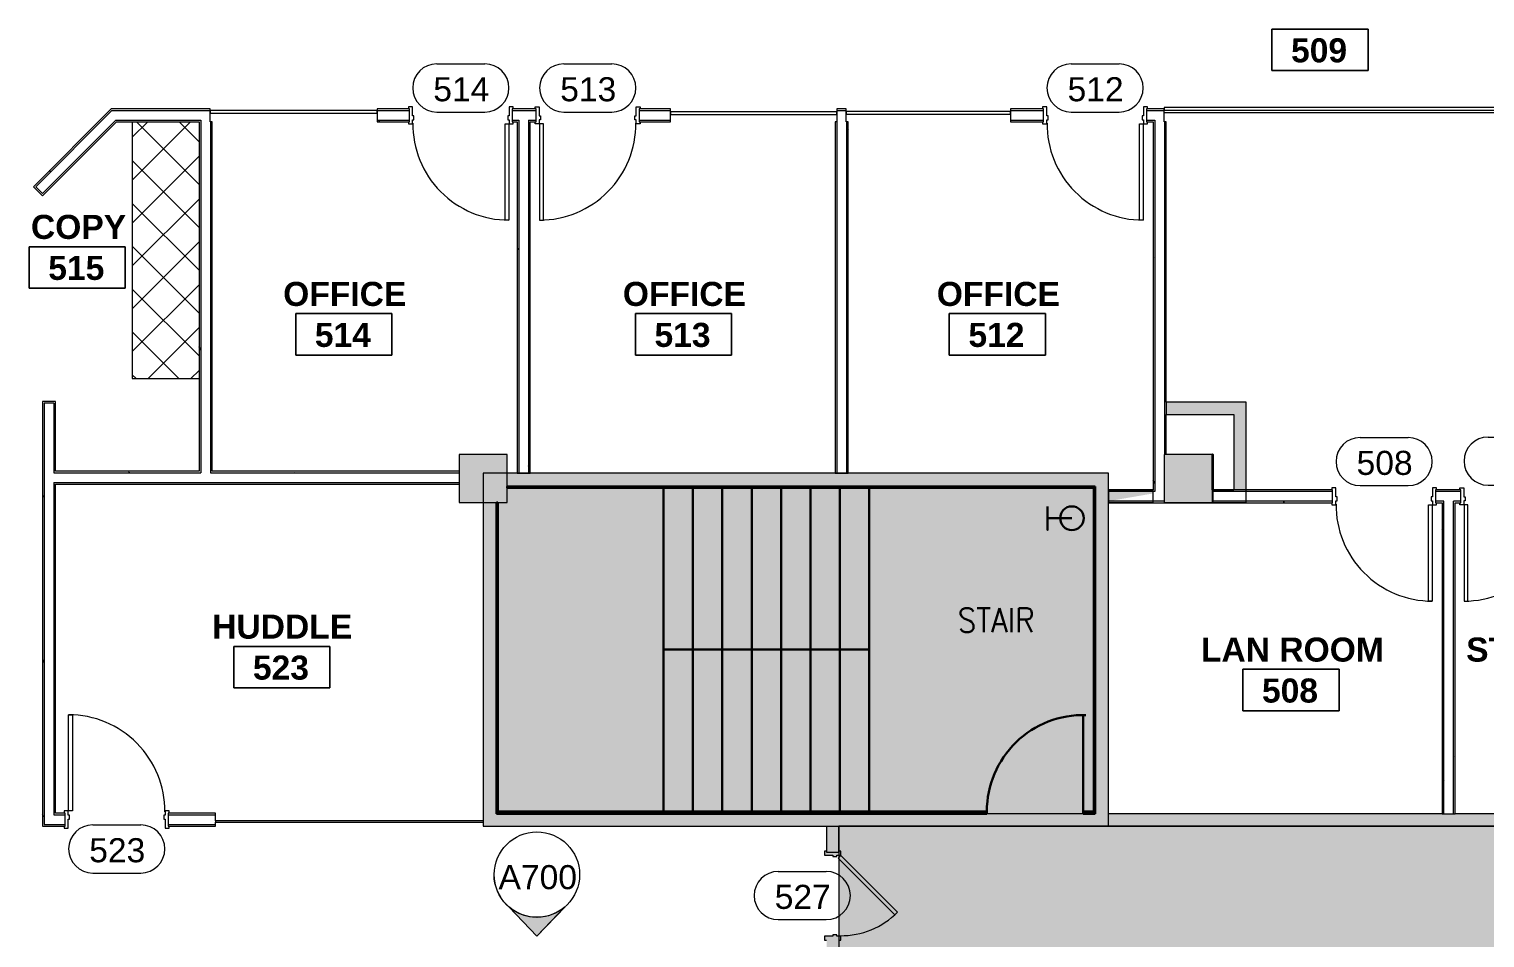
# Model space of a CAD drawing. Header units: inches. Extents: x 920 to 3738, y -709 to 819.
# Drawn here: x 2299 to 2843, y 164 to 504 of the extents above; entities that cross this region are included whole.
import ezdxf

# ---------------------------------------------------------------- set-up
doc = ezdxf.new("R2010")
doc.units = ezdxf.units.IN
doc.header["$MEASUREMENT"] = 0
for name, color, linetype, lineweight in [('A-AREA-IDEN', 2, 'Continuous', 9), ('A-DETL-GENF', 92, 'Continuous', 9), ('A-DETL-THIN', 151, 'Continuous', 9), ('A-DOOR', 31, 'Continuous', 13), ('A-DOOR-IDEN', 31, 'Continuous', 9), ('A-GLAZ-CURT', 52, 'Continuous', 9), ('A-GLAZ-CWMG', 51, 'Continuous', 9), ('A-WALL', 113, 'Continuous', 13), ('A-WALL-PATT', 111, 'Continuous', 13), ('bb$0$A-BBASE', 250, 'Continuous', 30), ('dp$0$A-WALL-EXST', 7, 'Continuous', 9), ('G-ANNO-SYMB', 111, 'Continuous', 9), ('I-WALL', 2, 'Continuous', 9), ('Q-CASE', 31, 'Continuous', 9), ('S-COLS', 52, 'Continuous', 13)]:
    doc.layers.add(name, color=color, linetype=linetype, lineweight=lineweight)
doc.styles.add('Arial_1', font='arial.ttf', dxfattribs={"height": 9})
doc.styles.add('Simplex', font='simplex_.ttf', dxfattribs={"width": 0.9, "height": 9})
doc.styles.add('Swis721 Lt BT', font='swissl.ttf', dxfattribs={"height": 9})
doc.styles.add('Swis721 Lt BT_B', font='', dxfattribs={"height": 9})
doc.styles.get('Swis721 Lt BT_B').set_extended_font_data('Swis721 Lt BT', bold=True)
pattern_1 = [(0, (2996.523, 0), (30.72, 7.68), [1.267, -21.773, 1.267, -21.773, -122.88]), (0, (2996.523, 0), (30.72, 7.68), [-46.08, 1.267, -44.813, 1.267, -21.773, -53.76]), (0, (2996.523, 0), (30.72, 7.68), [-115.2, 1.267, -14.093, 1.267, -37.133]), (120, (3008.043, 3.84), (-22.011075, 22.7643), [1.267, -21.773, 1.267, -21.773, -122.88]), (120, (3008.043, 3.84), (-22.011075, 22.7643), [-46.08, 1.267, -44.813, 1.267, -21.773, -53.76]), (120, (3008.043, 3.84), (-22.011075, 22.7643), [-115.2, 1.267, -14.093, 1.267, -37.133]), (240, (3011.883, 19.2), (-8.708925, -30.4443), [1.267, -21.773, 1.267, -21.773, -122.88]), (240, (3011.883, 19.2), (-8.708925, -30.4443), [-46.08, 1.267, -44.813, 1.267, -21.773, -53.76]), (240, (3011.883, 19.2), (-8.708925, -30.4443), [-115.2, 1.267, -14.093, 1.267, -37.133])]

# ---------------------------------------------------------------- blocks, each defined once
blk = doc.blocks.new('1951 Kidwell_Linked_dwg_bb$0$DR1H901-7240418-5TH FLOOR CONSTRUCTION')
at = {"layer": 'bb$0$A-BBASE'}
blk.add_line((-303.5, 211.5), (-303.5, 247.5), dxfattribs=at)
blk.add_arc((-303.5, 211.5), 36, 88.293, 180, dxfattribs=at)
blk = doc.blocks.new('1951 Kidwell_Linked_dwg_bb-7240425-5TH FLOOR CONSTRUCTION')
at = {"layer": 'bb$0$A-BBASE'}
for points in [[(-255, 331.75), (-255, 345), (-255.1, 345), (-255.1, 331.75)], [(-392.04, 332.5), (-299.5, 332.5), (-299, 333), (-519, 333), (-519, 332.5), (-395.66, 332.5)], [(-299, 211), (-299, 333), (-299.5, 332.5), (-299.5, 211.5)], [(-523, 211), (-523, 327), (-522.5, 327), (-522.5, 211.5)], [(-339.5, 210.62), (-523, 210.62), (-523, 211), (-522.5, 211.5), (-339.5, 211.5)], [(-299, 210.62), (-299, 211), (-299.5, 211.5), (-303.5, 211.5), (-303.5, 210.62)]]:
    blk.add_hatch(color=256, dxfattribs=at).paths.add_polyline_path(points, flags=0)
for p, q in [((-255, 345), (-255.1, 345)), ((-255.1, 345), (-255.1, 331.75)), ((-255, 331.75), (-255, 345)), ((-299, 333), (-519, 333)), ((-519, 333), (-519, 332.5)), ((-519, 332.5), (-395.66, 332.5)), ((-460.5, 332.5), (-460.5, 211.5)), ((-449.5, 332.5), (-449.5, 211.5)), ((-438.5, 332.5), (-438.5, 211.5)), ((-427.5, 332.5), (-427.5, 211.5)), ((-416.5, 332.5), (-416.5, 211.5)), ((-405.5, 332.5), (-405.5, 211.5)), ((-395.66, 332.5), (-392.04, 332.5)), ((-394.5, 332.5), (-394.5, 211.5)), ((-392.04, 332.5), (-299.5, 332.5)), ((-383.5, 332.5), (-383.5, 211.5)), ((-299.5, 332.5), (-299, 333)), ((-299, 333), (-299.5, 332.5)), ((-299.5, 332.5), (-299.5, 211.5)), ((-299, 211), (-299, 333)), ((-523, 211), (-523, 327)), ((-523, 327), (-522.5, 327)), ((-522.5, 327), (-522.5, 211.5)), ((-255.1, 331.75), (-255, 331.75)), ((-460.5, 272), (-383.5, 272)), ((-522.5, 211.5), (-523, 211)), ((-523, 211), (-522.5, 211.5)), ((-523, 210.62), (-523, 211)), ((-339.5, 210.62), (-523, 210.62)), ((-522.5, 211.5), (-339.5, 211.5)), ((-339.5, 211.5), (-339.5, 210.62)), ((-299.5, 211.5), (-303.5, 211.5)), ((-303.5, 211.5), (-303.5, 210.62)), ((-303.5, 210.62), (-299, 210.62)), ((-299.5, 211.5), (-299, 211)), ((-299, 211), (-299.5, 211.5)), ((-299, 210.62), (-299, 211))]:
    blk.add_line(p, q, dxfattribs=at)
at = {"layer": 'bb$0$A-BBASE', "flags": 128}
for points in [[(-255, 331.75), (-255, 345), (-255.1, 345)], [(-519, 332.5), (-299.5, 332.5), (-299.5, 211.5), (-303.5, 211.5), (-303.5, 210.62)], [(-522.5, 327), (-522.5, 211.5), (-339.5, 211.5), (-339.5, 210.62)], [(-307.67, 321.13), (-316.8, 321.13), (-316.8, 316.72), (-316.8, 325.53)]]:
    blk.add_lwpolyline(points, dxfattribs=at)
at = {"layer": 'bb$0$A-BBASE'}
blk.add_circle((-307.67, 321.13), 4.42, dxfattribs=at)
blk.add_blockref('1951 Kidwell_Linked_dwg_bb$0$DR1H901-7240418-5TH FLOOR CONSTRUCTION', (0, 0))
at = {"layer": 'bb$0$A-BBASE', "color": 7, "insert": (-336, 287.51), "char_height": 9, "width": 40.0287, "attachment_point": 2, "line_spacing_factor": 1.125731, "style": 'Simplex'}
blk.add_mtext('STAIR', dxfattribs=at)
blk = doc.blocks.new('1951 Kidwell_Linked_dwg_bb$0$DR1H901-7240448-5TH FLOOR CONSTRUCTION')
at = {"layer": 'bb$0$A-BBASE'}
blk.add_line((-303.5, 211.5), (-303.5, 247.5), dxfattribs=at)
blk.add_arc((-303.5, 211.5), 36, 88.293, 180, dxfattribs=at)
blk = doc.blocks.new('1951 Kidwell_Linked_dwg-6963106-5TH FLOOR CONSTRUCTION')
at = {"layer": 'bb$0$A-BBASE'}
for points in [[(-255, 331.75), (-255, 345), (-255.1, 345), (-255.1, 331.75)], [(-392.04, 332.5), (-299.5, 332.5), (-299, 333), (-519, 333), (-519, 332.5), (-395.66, 332.5)], [(-299, 211), (-299, 333), (-299.5, 332.5), (-299.5, 211.5)], [(-523, 211), (-523, 327), (-522.5, 327), (-522.5, 211.5)], [(-339.5, 210.62), (-523, 210.62), (-523, 211), (-522.5, 211.5), (-339.5, 211.5)], [(-299, 210.62), (-299, 211), (-299.5, 211.5), (-303.5, 211.5), (-303.5, 210.62)]]:
    blk.add_hatch(color=256, dxfattribs=at).paths.add_polyline_path(points, flags=0)
for p, q in [((-255, 345), (-255.1, 345)), ((-255.1, 345), (-255.1, 331.75)), ((-255, 331.75), (-255, 345)), ((-299, 333), (-519, 333)), ((-519, 333), (-519, 332.5)), ((-519, 332.5), (-395.66, 332.5)), ((-460.5, 332.5), (-460.5, 211.5)), ((-449.5, 332.5), (-449.5, 211.5)), ((-438.5, 332.5), (-438.5, 211.5)), ((-427.5, 332.5), (-427.5, 211.5)), ((-416.5, 332.5), (-416.5, 211.5)), ((-405.5, 332.5), (-405.5, 211.5)), ((-395.66, 332.5), (-392.04, 332.5)), ((-394.5, 332.5), (-394.5, 211.5)), ((-392.04, 332.5), (-299.5, 332.5)), ((-383.5, 332.5), (-383.5, 211.5)), ((-299.5, 332.5), (-299, 333)), ((-299, 333), (-299.5, 332.5)), ((-299.5, 332.5), (-299.5, 211.5)), ((-299, 211), (-299, 333)), ((-523, 211), (-523, 327)), ((-523, 327), (-522.5, 327)), ((-522.5, 327), (-522.5, 211.5)), ((-255.1, 331.75), (-255, 331.75)), ((-460.5, 272), (-383.5, 272)), ((-522.5, 211.5), (-523, 211)), ((-523, 211), (-522.5, 211.5)), ((-523, 210.62), (-523, 211)), ((-339.5, 210.62), (-523, 210.62)), ((-522.5, 211.5), (-339.5, 211.5)), ((-339.5, 211.5), (-339.5, 210.62)), ((-299.5, 211.5), (-303.5, 211.5)), ((-303.5, 211.5), (-303.5, 210.62)), ((-303.5, 210.62), (-299, 210.62)), ((-299.5, 211.5), (-299, 211)), ((-299, 211), (-299.5, 211.5)), ((-299, 210.62), (-299, 211))]:
    blk.add_line(p, q, dxfattribs=at)
at = {"layer": 'bb$0$A-BBASE', "flags": 128}
for points in [[(-255, 331.75), (-255, 345), (-255.1, 345)], [(-519, 332.5), (-299.5, 332.5), (-299.5, 211.5), (-303.5, 211.5), (-303.5, 210.62)], [(-522.5, 327), (-522.5, 211.5), (-339.5, 211.5), (-339.5, 210.62)], [(-307.67, 321.13), (-316.8, 321.13), (-316.8, 316.72), (-316.8, 325.53)]]:
    blk.add_lwpolyline(points, dxfattribs=at)
at = {"layer": 'bb$0$A-BBASE'}
blk.add_circle((-307.67, 321.13), 4.42, dxfattribs=at)
for name in ['1951 Kidwell_Linked_dwg_bb-7240425-5TH FLOOR CONSTRUCTION', '1951 Kidwell_Linked_dwg_bb$0$DR1H901-7240448-5TH FLOOR CONSTRUCTION']:
    blk.add_blockref(name, (0, 0))
at = {"layer": 'bb$0$A-BBASE', "color": 7, "insert": (-336, 287.51), "char_height": 9, "width": 40.0287, "attachment_point": 2, "line_spacing_factor": 1.125731, "style": 'Simplex'}
blk.add_mtext('STAIR', dxfattribs=at)
blk = doc.blocks.new('Door - Single - Solid Door 2-7513186-5TH FLOOR CONSTRUCTION')
at = {"layer": 'A-DOOR'}
h = blk.add_hatch(color=50, dxfattribs=at)
h.paths.add_polyline_path([(20.62, 2.4), (20.62, 3.15), (19.12, 3.15), (19.12, 1.65), (18.62, 1.65), (18.62, 0.15), (19.12, 0.15), (19.12, -2.97), (20.62, -2.97), (20.62, -2.22), (20.24, -2.22), (20.24, 2.4)], flags=0)
h.paths.add_polyline_path([(-10.63, 0.15), (-10.63, 1.65), (-11.13, 1.65), (-11.13, 3.15), (-12.63, 3.15), (-12.63, 2.4), (-12.26, 2.4), (-12.26, -2.22), (-12.63, -2.22), (-12.63, -2.97), (-11.13, -2.97), (-11.13, 0.15)], flags=0)
at = {"layer": 'A-DOOR', "color": 8, "lineweight": 20}
for p, q in [((-11.01, 3.15), (10.21, 24.36)), ((11.18, 23.39), (-10.03, 2.18)), ((10.21, 24.36), (11.18, 23.39)), ((-12.63, 3.15), (-12.63, 2.4)), ((-11.13, 3.15), (-12.63, 3.15)), ((-11.13, 1.65), (-11.13, 3.15)), ((-10.63, 1.65), (-11.13, 1.65)), ((-11.13, -2.97), (-11.13, 0.15)), ((-11.13, 0.15), (-10.63, 0.15)), ((-10.03, 2.18), (-11.01, 3.15)), ((-10.63, 0.15), (-10.63, 1.65)), ((19.12, 1.65), (18.62, 1.65)), ((18.62, 1.65), (18.62, 0.15)), ((18.62, 0.15), (19.12, 0.15)), ((20.62, 3.15), (19.12, 3.15)), ((19.12, 3.15), (19.12, 1.65)), ((19.12, 0.15), (19.12, -2.97)), ((20.62, 2.4), (20.62, 3.15)), ((-12.63, -2.22), (-12.63, -2.97)), ((-12.63, -2.97), (-11.13, -2.97)), ((19.12, -2.97), (20.62, -2.97)), ((20.62, -2.97), (20.62, -2.22))]:
    blk.add_line(p, q, dxfattribs=at)
at = {"layer": 'A-DOOR', "lineweight": 9}
blk.add_arc((-11.01, 3.15), 30, 359.5, 45, dxfattribs=at)
blk = doc.blocks.new('Concrete-Rectangular-Column - 18 x 18-7059525-5TH FLOOR CONSTRUCTION')
at = {"layer": 'S-COLS', "lineweight": 9}
blk.add_hatch(color=7, dxfattribs=at).paths.add_polyline_path([(9, -9), (8.99, 9), (-9, 9), (-9, -9), (8.99, -9)], flags=0)
at = {"layer": 'S-COLS', "color": 8, "lineweight": 20}
for p, q in [((9, 9), (-9, 9)), ((-9, 9), (-9, -9)), ((9, -9), (9, 9)), ((-9, -9), (9, -9))]:
    blk.add_line(p, q, dxfattribs=at)
blk = doc.blocks.new('Door - Single - Solid Door-7612116-5TH FLOOR CONSTRUCTION')
at = {"layer": 'A-DOOR', "lineweight": 9}
for p, q in [((-15.63, 3.1), (-14.13, 3.1)), ((-15.63, 2.35), (-15.63, 3.1)), ((-14.13, 3.1), (-14.13, -0.28)), ((22.12, 3.1), (23.62, 3.1)), ((22.12, -0.28), (22.12, 3.1)), ((23.62, 3.1), (23.62, 2.35)), ((-15.63, -3.28), (-15.63, -2.53)), ((-14.13, -3.28), (-15.63, -3.28)), ((-14.13, -0.28), (-13.63, -0.28)), ((-14.13, -1.78), (-14.13, -3.28)), ((-13.63, -1.78), (-14.13, -1.78)), ((-13.63, -0.28), (-13.63, -1.78)), ((21.62, -0.28), (22.12, -0.28)), ((21.62, -1.78), (21.62, -0.28)), ((22.12, -1.78), (21.62, -1.78)), ((22.12, -3.28), (22.12, -1.78)), ((23.62, -3.28), (22.12, -3.28)), ((23.62, -2.53), (23.62, -3.28))]:
    blk.add_line(p, q, dxfattribs=at)
at = {"layer": 'A-DOOR'}
for p, q in [((-12.63, -3.28), (-14.01, -3.28)), ((-14.01, -3.28), (-14.01, -39.28)), ((-12.63, -39.28), (-12.63, -3.28)), ((-14.01, -39.28), (-12.63, -39.28))]:
    blk.add_line(p, q, dxfattribs=at)
at = {"layer": 'A-DOOR', "lineweight": 9}
blk.add_arc((-14.01, -3.28), 36, 270, 0.5, dxfattribs=at)
blk = doc.blocks.new('Door - Single - Solid Door-7612119-5TH FLOOR CONSTRUCTION')
at = {"layer": 'A-DOOR'}
for p, q in [((-14.01, 39.28), (-12.63, 39.28)), ((-14.01, 3.28), (-14.01, 39.28)), ((-12.63, 39.28), (-12.63, 3.28)), ((-12.63, 3.28), (-14.01, 3.28))]:
    blk.add_line(p, q, dxfattribs=at)
at = {"layer": 'A-DOOR', "lineweight": 9}
for p, q in [((-15.63, 3.28), (-15.63, 2.53)), ((-14.13, 3.28), (-15.63, 3.28)), ((-14.13, 1.78), (-14.13, 3.28)), ((-13.63, 1.78), (-14.13, 1.78)), ((-14.13, -3.1), (-14.13, 0.28)), ((-14.13, 0.28), (-13.63, 0.28)), ((-13.63, 0.28), (-13.63, 1.78)), ((22.12, 1.78), (21.62, 1.78)), ((21.62, 1.78), (21.62, 0.28)), ((21.62, 0.28), (22.12, 0.28)), ((23.62, 3.28), (22.12, 3.28)), ((22.12, 3.28), (22.12, 1.78)), ((22.12, 0.28), (22.12, -3.1)), ((23.62, 2.53), (23.62, 3.28)), ((-15.63, -2.35), (-15.63, -3.1)), ((-15.63, -3.1), (-14.13, -3.1)), ((22.12, -3.1), (23.62, -3.1)), ((23.62, -3.1), (23.62, -2.35))]:
    blk.add_line(p, q, dxfattribs=at)
blk.add_arc((-14.01, 3.28), 36, 359.5, 90, dxfattribs=at)
blk = doc.blocks.new('Door - Single - Solid Door-7611703-5TH FLOOR CONSTRUCTION')
at = {"layer": 'A-DOOR', "lineweight": 9}
for p, q in [((-15.63, 3.1), (-14.13, 3.1)), ((-15.63, 2.35), (-15.63, 3.1)), ((-14.13, 3.1), (-14.13, -0.28)), ((22.12, 3.1), (23.62, 3.1)), ((22.12, -0.28), (22.12, 3.1)), ((23.62, 3.1), (23.62, 2.35)), ((-15.63, -3.28), (-15.63, -2.53)), ((-14.13, -3.28), (-15.63, -3.28)), ((-14.13, -0.28), (-13.63, -0.28)), ((-14.13, -1.78), (-14.13, -3.28)), ((-13.63, -1.78), (-14.13, -1.78)), ((-13.63, -0.28), (-13.63, -1.78)), ((21.62, -0.28), (22.12, -0.28)), ((21.62, -1.78), (21.62, -0.28)), ((22.12, -1.78), (21.62, -1.78)), ((22.12, -3.28), (22.12, -1.78)), ((23.62, -3.28), (22.12, -3.28)), ((23.62, -2.53), (23.62, -3.28))]:
    blk.add_line(p, q, dxfattribs=at)
at = {"layer": 'A-DOOR'}
for p, q in [((-12.63, -3.28), (-14.01, -3.28)), ((-14.01, -3.28), (-14.01, -39.28)), ((-12.63, -39.28), (-12.63, -3.28)), ((-14.01, -39.28), (-12.63, -39.28))]:
    blk.add_line(p, q, dxfattribs=at)
at = {"layer": 'A-DOOR', "lineweight": 9}
blk.add_arc((-14.01, -3.28), 36, 270, 0.5, dxfattribs=at)
blk = doc.blocks.new('System Panel - Glazed-7343872-5TH FLOOR CONSTRUCTION')
at = {"layer": 'A-GLAZ-CURT', "lineweight": 13}
for p, q in [((31.25, 1.75), (-31.25, 1.75)), ((-31.25, 1.75), (-31.25, 0.75)), ((-31.25, 0.75), (31.25, 0.75)), ((31.25, 0.75), (31.25, 1.75))]:
    blk.add_line(p, q, dxfattribs=at)
blk = doc.blocks.new('System Panel - Glazed-7263338-5TH FLOOR CONSTRUCTION')
at = {"layer": 'A-GLAZ-CURT', "lineweight": 13}
for p, q in [((31.125, 1.75), (-31.125, 1.75)), ((-31.125, 1.75), (-31.125, 0.75)), ((-31.125, 0.75), (31.125, 0.75)), ((31.125, 0.75), (31.125, 1.75))]:
    blk.add_line(p, q, dxfattribs=at)
blk = doc.blocks.new('System Panel - Glazed-7297121-5TH FLOOR CONSTRUCTION')
at = {"layer": 'A-GLAZ-CURT', "lineweight": 13}
for p, q in [((30.75, 1.75), (-30.75, 1.75)), ((-30.75, 1.75), (-30.75, 0.75)), ((-30.75, 0.75), (30.75, 0.75)), ((30.75, 0.75), (30.75, 1.75))]:
    blk.add_line(p, q, dxfattribs=at)
blk = doc.blocks.new('Door - Single - Solid Door-7611706-5TH FLOOR CONSTRUCTION')
at = {"layer": 'A-DOOR'}
for p, q in [((-14.01, 39.28), (-12.63, 39.28)), ((-14.01, 3.28), (-14.01, 39.28)), ((-12.63, 39.28), (-12.63, 3.28)), ((-12.63, 3.28), (-14.01, 3.28))]:
    blk.add_line(p, q, dxfattribs=at)
at = {"layer": 'A-DOOR', "lineweight": 9}
for p, q in [((-15.63, 3.28), (-15.63, 2.53)), ((-14.13, 3.28), (-15.63, 3.28)), ((-14.13, 1.78), (-14.13, 3.28)), ((-13.63, 1.78), (-14.13, 1.78)), ((-14.13, -3.1), (-14.13, 0.28)), ((-14.13, 0.28), (-13.63, 0.28)), ((-13.63, 0.28), (-13.63, 1.78)), ((22.12, 1.78), (21.62, 1.78)), ((21.62, 1.78), (21.62, 0.28)), ((21.62, 0.28), (22.12, 0.28)), ((23.62, 3.28), (22.12, 3.28)), ((22.12, 3.28), (22.12, 1.78)), ((22.12, 0.28), (22.12, -3.1)), ((23.62, 2.53), (23.62, 3.28)), ((-15.63, -2.35), (-15.63, -3.1)), ((-15.63, -3.1), (-14.13, -3.1)), ((22.12, -3.1), (23.62, -3.1)), ((23.62, -3.1), (23.62, -2.35))]:
    blk.add_line(p, q, dxfattribs=at)
blk.add_arc((-14.01, 3.28), 36, 359.5, 90, dxfattribs=at)
blk = doc.blocks.new('System Panel - Glazed-7419833-5TH FLOOR CONSTRUCTION')
at = {"layer": 'A-GLAZ-CURT', "lineweight": 13}
for p, q in [((89.43, 1.75), (-89.43, 1.75)), ((-89.43, 1.75), (-89.43, 0.75)), ((-89.43, 0.75), (89.43, 0.75)), ((89.43, 0.75), (89.43, 1.75))]:
    blk.add_line(p, q, dxfattribs=at)
blk = doc.blocks.new('Rectangular Mullion - 1_ Square-7419872-5TH FLOOR CONSTRUCTION')
at = {"layer": 'A-GLAZ-CWMG'}
for p, q in [((-94.25, 472.75), (-273.1, 472.75)), ((-94.25, 473.75), (-94.25, 472.75))]:
    blk.add_line(p, q, dxfattribs=at)
blk = doc.blocks.new('Door - Single - Solid Door-7612305-5TH FLOOR CONSTRUCTION')
at = {"layer": 'A-DOOR'}
for p, q in [((-14.01, 39.28), (-12.63, 39.28)), ((-14.01, 3.28), (-14.01, 39.28)), ((-12.63, 39.28), (-12.63, 3.28)), ((-12.63, 3.28), (-14.01, 3.28))]:
    blk.add_line(p, q, dxfattribs=at)
at = {"layer": 'A-DOOR', "lineweight": 9}
for p, q in [((-15.63, 3.28), (-15.63, 2.53)), ((-14.13, 3.28), (-15.63, 3.28)), ((-14.13, 1.78), (-14.13, 3.28)), ((-13.63, 1.78), (-14.13, 1.78)), ((-14.13, -3.1), (-14.13, 0.28)), ((-14.13, 0.28), (-13.63, 0.28)), ((-13.63, 0.28), (-13.63, 1.78)), ((22.12, 1.78), (21.62, 1.78)), ((21.62, 1.78), (21.62, 0.28)), ((21.62, 0.28), (22.12, 0.28)), ((23.62, 3.28), (22.12, 3.28)), ((22.12, 3.28), (22.12, 1.78)), ((22.12, 0.28), (22.12, -3.1)), ((23.62, 2.53), (23.62, 3.28)), ((-15.63, -2.35), (-15.63, -3.1)), ((-15.63, -3.1), (-14.13, -3.1)), ((22.12, -3.1), (23.62, -3.1)), ((23.62, -3.1), (23.62, -2.35))]:
    blk.add_line(p, q, dxfattribs=at)
blk.add_arc((-14.01, 3.28), 36, 359.5, 90, dxfattribs=at)
blk = doc.blocks.new('C-Counter Top - ADJ HEIGHT-7621205-5TH FLOOR CONSTRUCTION')
at = {"layer": 'Q-CASE'}
h = blk.add_hatch(dxfattribs=at)
h.set_pattern_fill('FP_11', color=256, style=0, pattern_type=2)
h.set_pattern_definition([(135, (422.113, 634.289), (-8.01223, -8.01223), []), (225, (422.113, 634.289), (8.01223, -8.01223), [])])
h.paths.add_polyline_path([(48.74, 0), (-47.26, 0), (-47.26, -25), (48.74, -25)], flags=0)
for p, q in [((48.74, -25), (48.74, 0)), ((-47.26, -25), (48.74, -25))]:
    blk.add_line(p, q, dxfattribs=at)
blk = doc.blocks.new('Room Tag - Room Name and Number-3379422-5TH FLOOR CONSTRUCTION')
at = {"layer": 'A-AREA-IDEN'}
for p, q in [((-0.1881, -0.1636), (-0.1881, -0.0018)), ((-0.1881, -0.0018), (0.1869, -0.0018)), ((0.1869, -0.0018), (-0.1881, -0.0018)), ((-0.1881, -0.0018), (-0.1881, -0.1636)), ((0.1869, -0.0018), (0.1869, -0.1636)), ((0.1869, -0.1636), (0.1869, -0.0018)), ((0.1869, -0.1636), (-0.1881, -0.1636)), ((-0.1881, -0.1636), (0.1869, -0.1636))]:
    blk.add_line(p, q, dxfattribs=at)
blk = doc.blocks.new('Door Tag - Door Tag-41184-5TH FLOOR CONSTRUCTION')
at = {"layer": 'A-DOOR-IDEN'}
for p, q in [((-0.09375, 0.09375), (0.09375, 0.09375)), ((-0.09375, -0.09375), (0.09375, -0.09375))]:
    blk.add_line(p, q, dxfattribs=at)
for centre, start, end in [((-0.09375, 0), 90, 270), ((0.09375, 0), 270, 90)]:
    blk.add_arc(centre, 0.09375, start, end, dxfattribs=at)
blk = doc.blocks.new('Elevation - Filled Arrow 2-347888-5TH FLOOR CONSTRUCTION')
at = {"layer": 'G-ANNO-SYMB'}
blk.add_circle((0, 0), 0.1664, dxfattribs=at)
blk = doc.blocks.new('Elevation - Filled Arrow-151867-5TH FLOOR CONSTRUCTION')
at = {"layer": 'G-ANNO-SYMB'}
h = blk.add_hatch(color=256, dxfattribs=at)
edge = h.paths.add_edge_path(flags=0)
edge.add_line((0, 0.2393), (0.1103, 0.1247))
edge.add_arc((-0.0002, -0.0002), 0.1667, 48.498, 130.5571)
edge.add_line((-0.1085, 0.1265), (0, 0.2393))
for p, q in [((0, 0.2393), (-0.1085, 0.1265)), ((-0.1084, 0.1266), (0, 0.2393)), ((0, 0.2393), (-0.1084, 0.1266)), ((0, 0.2393), (0.11, 0.1249)), ((0.1103, 0.1247), (0, 0.2393))]:
    blk.add_line(p, q, dxfattribs=at)
blk.add_arc((-0.0002, -0.0002), 0.1667, 48.498, 130.5571, dxfattribs=at)
blk.add_ellipse((-0.0002, -0.0001), major_axis=(-0.1667, 0), ratio=0.999376, start_param=3.141593, end_param=6.283185, dxfattribs=at)

msp = doc.modelspace()

# ---------------------------------------------------------------- hatches: boundary and pattern name
at = {"layer": 'A-DETL-GENF'}
h = msp.add_hatch(color=9, dxfattribs=at)
h.paths.add_polyline_path([(3388.02, -698.14), (3388.02, -442.87), (3339.62, -394.47), (3343.86, -390.23), (3318.41, -364.77), (3314.17, -369.01), (3302.4, -357.25), (3047.14, -357.25), (3378.51, -688.63)], flags=0)
h.paths.add_polyline_path([(3478.71, -351.25), (3614.52, -351.25), (3614.52, -186), (3513.52, -186), (3513.52, -162), (3450.52, -162), (3450.52, -166), (3444.52, -166), (3444.52, -202), (3450.52, -202), (3450.52, -208), (3470.52, -208), (3470.52, -351.25), (3474.16, -351.25)], flags=0)
h.paths.add_polyline_path([(3618.52, -351.25), (3632.52, -351.25), (3632.52, -162), (3562.52, -162), (3562.52, -182), (3618.52, -182), (3618.52, -350.48)], flags=0)
h.paths.add_polyline_path([(3466.52, -351.25), (3466.52, -212), (3450.52, -212), (3450.52, -341.68), (3460.1, -351.25), (3465.89, -351.25)], flags=0)
h.paths.add_polyline_path([(3295.32, -351.25), (3314.52, -351.25), (3314.52, -212), (3334.52, -212), (3334.52, -202), (3340.52, -202), (3340.52, -166), (3334.52, -166), (3334.52, -162), (3265.02, -162), (3265.02, -186), (3170.52, -186), (3170.52, -351.25), (3294.61, -351.25)], flags=0)
h.paths.add_polyline_path([(3152.52, -351.25), (3166.52, -351.25), (3166.52, -182), (3226.52, -182), (3226.52, -162), (3152.52, -162), (3152.52, -350.81)], flags=0)
h.paths.add_polyline_path([(3318.52, -350.51), (3334.52, -334.51), (3334.52, -216), (3318.52, -216), (3318.52, -338.62)], flags=0)
h.paths.add_polyline_path([(3517.52, -182), (3558.52, -182), (3558.52, -162), (3517.52, -162)], flags=0)
h.paths.add_polyline_path([(3230.52, -182), (3261.02, -182), (3261.02, -162), (3230.52, -162)], flags=0)
h.paths.add_polyline_path([(3592.52, -84), (3628.52, -84), (3628.52, -78), (3632.52, -78), (3632.52, 34), (3567.52, 34), (3567.52, -78), (3592.52, -78)], flags=0)
h.paths.add_polyline_path([(3192.52, -84), (3192.52, -78), (3217.52, -78), (3217.52, 42), (3152.52, 42), (3152.52, -78), (3156.52, -78), (3156.52, -84)], flags=0)
h.paths.add_polyline_path([(3561.52, -78), (3561.52, 162), (3464.52, 162), (3464.52, 114), (3458.52, 114), (3458.52, 72), (3464.52, 72), (3464.52, 12), (3458.52, 12), (3458.52, -30), (3464.52, -30), (3464.52, -78), (3493.98, -78)], flags=0)
h.paths.add_polyline_path([(3320.52, -78), (3320.52, -30), (3326.52, -30), (3326.52, 12), (3320.52, 12), (3320.52, 72), (3326.52, 72), (3326.52, 114), (3320.52, 114), (3320.52, 162), (3223.52, 162), (3223.52, -78), (3249.74, -78)], flags=0)
h.paths.add_polyline_path([(3567.83, 38), (3632.52, 38), (3632.52, 44), (3567.52, 44), (3567.52, 38)], flags=0)
h.paths.add_polyline_path([(3217.52, 48), (3217.52, 108), (3152.52, 108), (3152.52, 48), (3217.22, 48)], flags=0)
h.paths.add_polyline_path([(3632.52, 48), (3632.52, 122), (3638.52, 122), (3638.52, 157.44), (3632.52, 157.44), (3632.52, 162), (3567.52, 162), (3567.52, 48), (3592.52, 48)], flags=0)
h.paths.add_polyline_path([(3152.52, 114), (3217.52, 114), (3217.52, 162), (3152.52, 162), (3152.52, 156), (3146.52, 156), (3146.52, 120), (3152.52, 120)], flags=0)
h.paths.add_polyline_path([(2639.16, 210.62), (2697.52, 210.62), (2697.52, 333), (2477.52, 333), (2477.52, 327), (2473.52, 327), (2473.52, 210.62), (2601.65, 210.62)], flags=0)
h = msp.add_hatch(color=9, dxfattribs=at)
h.paths.add_polyline_path([(3389.69, -436.06), (3463.06, -362.69), (3444.52, -344.16), (3444.52, -156), (3698.52, -156), (3698.52, 130), (3738.21, 130), (3738.21, 190), (3638.52, 190), (3638.52, -84), (3458.52, -84), (3458.52, 168), (3500.91, 168), (3391.38, 275.29), (3305.31, 189.21), (3326.52, 168), (3326.52, -84), (3146.52, -84), (3146.52, 206), (2601.65, 206), (2601.65, 196.62), (2602.4, 196.62), (2602.4, 195.12), (2601.65, 195.12), (2601.65, 164.88), (2602.4, 164.88), (2602.4, 163.38), (2601.65, 163.38), (2601.65, 146), (3086.52, 146), (3086.52, -111.69), (3087.27, -111.69), (3087.27, -113.19), (3086.52, -113.19), (3086.52, -149.44), (3087.27, -149.44), (3087.27, -150.94), (3086.52, -150.94), (3086.52, -156), (3232.02, -156), (3232.02, -155.12), (3260.02, -155.12), (3260.02, -156), (3340.52, -156), (3340.52, -337), (3315.58, -361.94), (3388.02, -434.39)], flags=0)
h.paths.add_polyline_path([(3301.44, 168), (3319.98, 168), (3302.04, 185.94), (3284.1, 168), (3294.51, 168)], flags=0)
at = {"layer": 'A-WALL-PATT', "lineweight": 9}
h = msp.add_hatch(dxfattribs=at)
h.set_pattern_fill('FP_2', color=256, style=0, pattern_type=2)
h.set_pattern_definition(pattern_1)
h.paths.add_polyline_path([(2300.67, 444.67), (2330.25, 474.25), (2329.36, 474.25), (2300.22, 445.11)], flags=0)
h = msp.add_hatch(dxfattribs=at)
h.set_pattern_fill('FP_2', color=256, style=0, pattern_type=2)
h.set_pattern_definition(pattern_1)
h.paths.add_polyline_path([(2332.01, 469.38), (2362.86, 469.38), (2362.86, 470), (2332.01, 470), (2331.38, 469.38)], flags=0)
h.paths.add_polyline_path([(2719.23, 469.38), (2719.86, 469.38), (2719.86, 470), (2716.77, 470), (2716.77, 469.38)], flags=0)
h.paths.add_polyline_path([(2481.23, 469.38), (2481.86, 469.38), (2481.86, 470), (2479.42, 470), (2479.42, 469.38)], flags=0)
h.paths.add_polyline_path([(2665.92, 469.38), (2678.27, 469.38), (2678.27, 470), (2665.92, 470)], flags=0)
h.paths.add_polyline_path([(2440.92, 469.38), (2440.92, 470), (2428.92, 470), (2428.92, 469.38)], flags=0)
h.paths.add_polyline_path([(2488.42, 469.38), (2488.42, 470), (2485.48, 470), (2485.48, 469.38), (2486.11, 469.38)], flags=0)
h.paths.add_polyline_path([(2538.67, 469.38), (2538.67, 470), (2526.92, 470), (2526.92, 469.38)], flags=0)
h = msp.add_hatch(dxfattribs=at)
h.set_pattern_fill('FP_2', color=256, style=0, pattern_type=2)
h.set_pattern_definition(pattern_1)
h.paths.add_polyline_path([(2362.86, 338.69), (2362.86, 469.38), (2362.23, 469.38), (2362.23, 338.69)], flags=0)
h = msp.add_hatch(dxfattribs=at)
h.set_pattern_fill('FP_2', color=256, style=0, pattern_type=2)
h.set_pattern_definition(pattern_1)
h.paths.add_polyline_path([(2367.11, 338.69), (2367.11, 469.38), (2366.48, 469.38), (2366.48, 338.69)], flags=0)
h = msp.add_hatch(dxfattribs=at)
h.set_pattern_fill('FP_2', color=256, style=0, pattern_type=2)
h.set_pattern_definition(pattern_1)
h.paths.add_polyline_path([(2481.86, 338), (2481.86, 469.38), (2481.23, 469.38), (2481.23, 338)], flags=0)
h = msp.add_hatch(dxfattribs=at)
h.set_pattern_fill('FP_2', color=256, style=0, pattern_type=2)
h.set_pattern_definition(pattern_1)
h.paths.add_polyline_path([(2485.48, 338), (2486.11, 338), (2486.11, 469.38), (2485.48, 469.38), (2485.48, 371.2)], flags=0)
h = msp.add_hatch(dxfattribs=at)
h.set_pattern_fill('FP_2', color=256, style=0, pattern_type=2)
h.set_pattern_definition(pattern_1)
h.paths.add_polyline_path([(2600.86, 338), (2600.86, 469.38), (2600.23, 469.38), (2600.23, 338)], flags=0)
h = msp.add_hatch(dxfattribs=at)
h.set_pattern_fill('FP_2', color=256, style=0, pattern_type=2)
h.set_pattern_definition(pattern_1)
h.paths.add_polyline_path([(2605.11, 338), (2605.11, 469.38), (2604.48, 469.38), (2604.48, 338)], flags=0)
h = msp.add_hatch(dxfattribs=at)
h.set_pattern_fill('FP_2', color=256, style=0, pattern_type=2)
h.set_pattern_definition(pattern_1)
h.paths.add_polyline_path([(2719.86, 331.75), (2719.86, 469.38), (2719.23, 469.38), (2719.23, 331.75)], flags=0)
h = msp.add_hatch(dxfattribs=at)
h.set_pattern_fill('FP_2', color=256, style=0, pattern_type=2)
h.set_pattern_definition(pattern_1)
h.paths.add_polyline_path([(2724.11, 345), (2724.11, 469.38), (2723.48, 469.38), (2723.48, 345)], flags=0)
h = msp.add_hatch(dxfattribs=at)
h.set_pattern_fill('FP_2', color=256, style=0, pattern_type=2)
h.set_pattern_definition(pattern_1)
h.paths.add_polyline_path([(2303.67, 206), (2304.3, 206), (2304.3, 364.12), (2307.92, 364.12), (2307.91, 364.75), (2303.67, 364.75), (2303.67, 206.63)], flags=0)
for points in [[(2724.11, 359.9), (2749.4, 359.9), (2749.4, 364.53), (2724.11, 364.53)], [(2754.03, 331.62), (2754.03, 364.53), (2749.4, 364.53), (2749.4, 331.62)], [(2639.16, 333), (2702.52, 333), (2702.52, 338), (2477.52, 338), (2477.52, 333), (2517.05, 333)], [(2697.52, 210.62), (2702.52, 210.62), (2702.52, 333), (2697.52, 333), (2697.52, 270.16)], [(2473.52, 210.62), (2473.52, 327), (2468.52, 327), (2468.52, 210.62)], [(3127.63, 206), (3151.21, 206), (3151.21, 210.62), (2468.52, 210.62), (2468.52, 206), (3066.57, 206)]]:
    msp.add_hatch(color=7, dxfattribs=at).paths.add_polyline_path(points, flags=0)
h = msp.add_hatch(dxfattribs=at)
h.set_pattern_fill('FP_2', color=256, style=0, pattern_type=2)
h.set_pattern_definition(pattern_1)
h.paths.add_polyline_path([(2459.52, 338.06), (2459.52, 338.69), (2366.48, 338.69), (2366.48, 338.06), (2394.93, 338.06)], flags=0)
h.paths.add_polyline_path([(2362.23, 338.06), (2362.86, 338.06), (2362.86, 338.69), (2308.55, 338.69), (2308.55, 338.06)], flags=0)
h = msp.add_hatch(dxfattribs=at)
h.set_pattern_fill('FP_2', color=256, style=0, pattern_type=2)
h.set_pattern_definition(pattern_1)
h.paths.add_polyline_path([(2459.52, 333.81), (2459.52, 334.44), (2308.55, 334.44), (2308.55, 333.81), (2394.93, 333.81)], flags=0)
h = msp.add_hatch(dxfattribs=at)
h.set_pattern_fill('FP_2', color=256, style=0, pattern_type=2)
h.set_pattern_definition(pattern_1)
h.paths.add_polyline_path([(2883.4, 331.12), (2902.96, 331.12), (2902.96, 331.75), (2872.85, 331.75), (2872.85, 331.12)], flags=0)
h.paths.add_polyline_path([(2824.92, 331.12), (2834.35, 331.12), (2834.35, 331.75), (2824.92, 331.75)], flags=0)
h.paths.add_polyline_path([(2749.4, 331.62), (2749.9, 331.12), (2786.42, 331.12), (2786.42, 331.75), (2754.03, 331.75), (2754.03, 331.62)], flags=0)
h.paths.add_polyline_path([(2741.52, 331.12), (2748.55, 331.12), (2749.4, 331.62), (2749.4, 331.75), (2741.42, 331.75), (2741.42, 331.12)], flags=0)
h.paths.add_polyline_path([(2719.23, 331.12), (2719.86, 331.12), (2719.86, 331.75), (2702.52, 331.75), (2702.52, 331.62), (2719.23, 331.62)], flags=0)
h = msp.add_hatch(color=7, dxfattribs=at)
h.paths.add_polyline_path([(2702.52, 327.5), (2719.23, 330.39), (2719.23, 331.62), (2702.52, 331.62), (2702.52, 331.12)], flags=0)
h.paths.add_polyline_path([(2719.23, 327), (2719.23, 327.5), (2702.52, 327.5), (2702.52, 327)], flags=0)
h = msp.add_hatch(dxfattribs=at)
h.set_pattern_fill('FP_2', color=256, style=0, pattern_type=2)
h.set_pattern_definition(pattern_1)
h.paths.add_polyline_path([(2883.4, 326.87), (2898.71, 326.87), (2898.71, 327.5), (2872.85, 327.5), (2872.85, 326.87)], flags=0)
h.paths.add_polyline_path([(2827.98, 326.87), (2827.98, 327.5), (2824.92, 327.5), (2824.92, 326.87), (2827.36, 326.87)], flags=0)
h.paths.add_polyline_path([(2834.35, 326.87), (2834.35, 327.5), (2831.61, 327.5), (2831.61, 326.87), (2832.23, 326.87)], flags=0)
h.paths.add_polyline_path([(2786.42, 326.87), (2786.42, 327.5), (2753.53, 327.5), (2754.03, 327), (2741.52, 327), (2742.37, 327.5), (2741.42, 327.5), (2741.42, 327), (2723.42, 327), (2723.42, 327.5), (2719.23, 327.5), (2719.23, 327), (2702.52, 327), (2702.52, 326.87), (2761.28, 326.87)], flags=0)
h = msp.add_hatch(color=7, dxfattribs=at)
h.paths.add_polyline_path([(2741.52, 327), (2754.03, 327), (2753.53, 327.5), (2742.37, 327.5)], flags=0)
h.paths.add_polyline_path([(2748.55, 331.12), (2749.9, 331.12), (2749.4, 331.62)], flags=0)
h = msp.add_hatch(dxfattribs=at)
h.set_pattern_fill('FP_2', color=256, style=0, pattern_type=2)
h.set_pattern_definition(pattern_1)
h.paths.add_polyline_path([(2827.98, 210.62), (2827.98, 326.87), (2827.36, 326.87), (2827.36, 210.62)], flags=0)
h = msp.add_hatch(dxfattribs=at)
h.set_pattern_fill('FP_2', color=256, style=0, pattern_type=2)
h.set_pattern_definition(pattern_1)
h.paths.add_polyline_path([(2832.23, 210.62), (2832.23, 326.87), (2831.61, 326.87), (2831.61, 210.62)], flags=0)
h = msp.add_hatch(color=7, dxfattribs=at)
h.paths.add_polyline_path([(2601.65, 146), (2601.65, 163.75), (2597.02, 163.75), (2597.02, 146)], flags=0)
h.paths.add_polyline_path([(2601.43, 196.25), (2601.65, 196.25), (2601.65, 206), (2597.02, 206), (2597.02, 196.25)], flags=0)

# ---------------------------------------------------------------- linework, layer by layer
at = {"layer": 'A-DETL-THIN'}
for p, q in [((2702.52, 338), (2468.52, 338)), ((2468.52, 338), (2468.52, 206)), ((2702.52, 206), (2702.52, 338)), ((2468.52, 206), (2702.52, 206)), ((3146.52, 206), (2601.65, 206)), ((2601.65, 206), (2601.65, 146))]:
    msp.add_line(p, q, dxfattribs=at)
at = {"layer": 'A-WALL'}
for p, q in [((2329.62, 473.63), (2301.11, 445.11)), ((2331.12, 470), (2303.67, 442.55)), ((2329.62, 473.63), (2366.42, 473.63)), ((2331.12, 470), (2362.86, 470)), ((2362.86, 470), (2362.86, 338.06)), ((2366.48, 469.38), (2366.48, 338.06)), ((2428.92, 473.63), (2440.92, 473.63)), ((2428.92, 470), (2440.92, 470)), ((2479.42, 473.63), (2488.42, 473.63)), ((2479.42, 470), (2481.86, 470)), ((2481.86, 470), (2481.86, 338)), ((2485.48, 470), (2485.48, 338)), ((2485.48, 470), (2488.42, 470)), ((2526.92, 473.63), (2538.67, 473.63)), ((2526.92, 470), (2538.67, 470)), ((2600.86, 469.38), (2600.86, 338)), ((2600.92, 473.63), (2604.42, 473.63)), ((2604.48, 469.38), (2604.48, 338)), ((2665.92, 473.63), (2678.27, 473.63)), ((2665.92, 470), (2678.27, 470)), ((2716.77, 473.63), (2723.42, 473.63)), ((2716.77, 470), (2719.86, 470)), ((2719.86, 470), (2719.86, 331.12)), ((2723.48, 469.38), (2723.48, 345)), ((2301.11, 445.11), (2303.67, 442.55)), ((2307.92, 364.12), (2304.3, 364.12)), ((2304.3, 364.12), (2304.3, 206.63)), ((2307.92, 364.12), (2307.92, 338.06)), ((2307.92, 338.06), (2362.86, 338.06)), ((2366.48, 338.06), (2459.52, 338.06)), ((2481.23, 338), (2486.11, 338)), ((2600.23, 338), (2605.11, 338)), ((2307.92, 334.44), (2459.52, 334.44)), ((2307.92, 334.44), (2307.92, 210.25)), ((2702.52, 331.75), (2702.52, 326.87)), ((2719.86, 331.12), (2702.52, 331.12)), ((2723.42, 327.5), (2702.52, 327.5)), ((2786.42, 331.12), (2741.42, 331.12)), ((2786.42, 327.5), (2741.42, 327.5)), ((2834.35, 331.12), (2824.92, 331.12)), ((2827.98, 327.5), (2824.92, 327.5)), ((2827.98, 210.62), (2827.98, 327.5)), ((2834.35, 327.5), (2831.61, 327.5)), ((2831.61, 210.62), (2831.61, 327.5)), ((2307.92, 210.25), (2312.17, 210.25)), ((2350.67, 210.25), (2368.42, 210.25)), ((2368.42, 208), (2368.42, 207.5)), ((2827.36, 210.62), (2832.23, 210.62)), ((2304.3, 206.63), (2312.17, 206.63)), ((2350.67, 206.63), (2368.42, 206.63))]:
    msp.add_line(p, q, dxfattribs=at)
at = {"layer": 'A-WALL', "color": 8, "lineweight": 20}
for p, q in [((2754.03, 364.53), (2724.11, 364.53)), ((2724.11, 364.53), (2724.11, 359.9)), ((2724.11, 359.9), (2749.4, 359.9)), ((2749.4, 359.9), (2749.4, 331.62)), ((2754.03, 327), (2754.03, 364.53)), ((2719.23, 331.62), (2702.52, 331.62)), ((2702.52, 327), (2719.23, 327)), ((2719.23, 327), (2719.23, 331.62)), ((2749.4, 331.62), (2741.52, 331.62)), ((2741.52, 331.62), (2741.52, 327)), ((2741.52, 327), (2754.03, 327)), ((2468.52, 210.62), (2468.52, 208)), ((2468.52, 207.5), (2468.52, 206)), ((2697.52, 210.62), (2473.52, 210.62)), ((2827.36, 210.62), (2702.52, 210.62)), ((2898.09, 210.62), (2832.23, 210.62)), ((2468.52, 206), (2597.02, 206)), ((2597.02, 206), (2597.02, 196.25)), ((2601.65, 206), (3146.52, 206)), ((2601.65, 196.25), (2601.65, 206)), ((2597.02, 196.25), (2601.65, 196.25))]:
    msp.add_line(p, q, dxfattribs=at)
at = {"layer": 'A-WALL', "color": 55}
msp.add_line((2468.52, 208), (2468.52, 207.5), dxfattribs=at)
at = {"layer": 'I-WALL', "lineweight": 13}
for p, q in [((2329.36, 474.25), (2300.22, 445.11)), ((2366.42, 474.25), (2329.36, 474.25)), ((2366.42, 469.38), (2366.42, 474.25)), ((2440.92, 474.25), (2428.92, 474.25)), ((2428.92, 474.25), (2428.92, 469.38)), ((2440.92, 469.38), (2440.92, 474.25)), ((2488.42, 474.25), (2479.42, 474.25)), ((2479.42, 474.25), (2479.42, 469.38)), ((2488.42, 469.38), (2488.42, 474.25)), ((2538.67, 474.25), (2526.92, 474.25)), ((2526.92, 474.25), (2526.92, 469.38)), ((2538.67, 469.38), (2538.67, 474.25)), ((2604.42, 474.25), (2600.92, 474.25)), ((2600.92, 474.25), (2600.92, 469.38)), ((2604.42, 469.38), (2604.42, 474.25)), ((2678.27, 474.25), (2665.92, 474.25)), ((2665.92, 474.25), (2665.92, 469.38)), ((2678.27, 469.38), (2678.27, 474.25)), ((2723.42, 474.25), (2716.77, 474.25)), ((2716.77, 474.25), (2716.77, 469.38)), ((2723.42, 469.38), (2723.42, 474.25)), ((2303.67, 441.66), (2331.38, 469.38)), ((2331.38, 469.38), (2362.23, 469.38)), ((2362.23, 469.38), (2362.23, 338.69)), ((2367.11, 469.38), (2366.42, 469.38)), ((2367.11, 338.69), (2367.11, 469.38)), ((2428.92, 469.38), (2440.92, 469.38)), ((2479.42, 469.38), (2481.23, 469.38)), ((2481.23, 469.38), (2481.23, 338)), ((2486.11, 338), (2486.11, 469.38)), ((2486.11, 469.38), (2488.42, 469.38)), ((2526.92, 469.38), (2538.67, 469.38)), ((2600.92, 469.38), (2600.23, 469.38)), ((2600.23, 469.38), (2600.23, 338)), ((2605.11, 469.38), (2604.42, 469.38)), ((2605.11, 338), (2605.11, 469.38)), ((2665.92, 469.38), (2678.27, 469.38)), ((2716.77, 469.38), (2719.23, 469.38)), ((2719.23, 469.38), (2719.23, 331.75)), ((2724.11, 469.38), (2723.42, 469.38)), ((2724.11, 364.53), (2724.11, 469.38)), ((2300.22, 445.11), (2303.67, 441.66)), ((2308.55, 364.75), (2303.67, 364.75)), ((2303.67, 364.75), (2303.67, 206)), ((2308.55, 338.69), (2308.55, 364.75)), ((2724.11, 345), (2724.11, 359.9)), ((2362.23, 338.69), (2308.55, 338.69)), ((2459.52, 338.69), (2367.11, 338.69)), ((2308.55, 333.81), (2459.52, 333.81)), ((2308.55, 210.88), (2308.55, 333.81)), ((2719.23, 331.75), (2702.52, 331.75)), ((2702.52, 326.87), (2786.42, 326.87)), ((2786.42, 331.75), (2741.42, 331.75)), ((2786.42, 326.87), (2786.42, 331.75)), ((2834.35, 331.75), (2824.92, 331.75)), ((2824.92, 331.75), (2824.92, 326.87)), ((2824.92, 326.87), (2827.36, 326.87)), ((2827.36, 326.87), (2827.36, 210.62)), ((2832.23, 326.87), (2834.35, 326.87)), ((2832.23, 210.62), (2832.23, 326.87)), ((2834.35, 326.87), (2834.35, 331.75)), ((2312.17, 210.88), (2308.55, 210.88)), ((2312.17, 206), (2312.17, 210.88)), ((2368.42, 210.88), (2350.67, 210.88)), ((2350.67, 210.88), (2350.67, 206)), ((2368.42, 208), (2368.42, 210.88)), ((2468.52, 208), (2368.42, 208)), ((2368.42, 207.5), (2468.52, 207.5)), ((2368.42, 206), (2368.42, 207.5)), ((2303.67, 206), (2312.17, 206)), ((2350.67, 206), (2368.42, 206))]:
    msp.add_line(p, q, dxfattribs=at)
at = {"layer": 'I-WALL', "color": 8, "lineweight": 20}
for p, q in [((2481.23, 338), (2477.52, 338)), ((2600.23, 338), (2486.11, 338)), ((2702.52, 338), (2605.11, 338)), ((2702.52, 331.75), (2702.52, 338)), ((2477.52, 333), (2697.52, 333)), ((2697.52, 333), (2697.52, 210.62)), ((2468.52, 327), (2468.52, 210.62)), ((2473.52, 210.62), (2473.52, 327)), ((2702.52, 210.62), (2702.52, 326.87))]:
    msp.add_line(p, q, dxfattribs=at)

# ---------------------------------------------------------------- block references
at = {"layer": 'A-AREA-IDEN', "xscale": 95.99999999999994, "yscale": 95.99999999999994, "zscale": 95.99999999999994}
for p in [(2781.74, 504.22), (2316.68, 422.86), (2416.44, 397.81), (2543.54, 397.81), (2661.02, 397.81), (2393.27, 273.37), (2770.87, 264.79)]:
    msp.add_blockref('Room Tag - Room Name and Number-3379422-5TH FLOOR CONSTRUCTION', p, dxfattribs=at)
at = {"layer": 'A-DOOR'}
for name, p, rotation in [('Door - Single - Solid Door-7612119-5TH FLOOR CONSTRUCTION', (2464.17, 471.9), 180), ('Door - Single - Solid Door-7612119-5TH FLOOR CONSTRUCTION', (2701.52, 471.9), 180), ('Door - Single - Solid Door-7611706-5TH FLOOR CONSTRUCTION', (2809.67, 329.4), 180), ('Door - Single - Solid Door 2-7513186-5TH FLOOR CONSTRUCTION', (2599.25, 183.99), 269.9999999999999)]:
    msp.add_blockref(name, p, dxfattribs=dict(at, rotation=rotation))
for name, p in [('Door - Single - Solid Door-7612116-5TH FLOOR CONSTRUCTION', (2503.68, 471.9)), ('Door - Single - Solid Door-7611703-5TH FLOOR CONSTRUCTION', (2849.61, 329.4)), ('Door - Single - Solid Door-7612305-5TH FLOOR CONSTRUCTION', (2327.43, 208.35))]:
    msp.add_blockref(name, p, dxfattribs=at)
at = {"layer": 'A-DOOR-IDEN', "xscale": 95.99999999999994, "yscale": 95.99999999999994, "zscale": 95.99999999999994}
for p in [(2460.17, 482.05), (2507.67, 482.05), (2697.52, 482.05), (2805.67, 342.31), (2853.6, 342.49), (2331.42, 197.44), (2587.94, 180)]:
    msp.add_blockref('Door Tag - Door Tag-41184-5TH FLOOR CONSTRUCTION', p, dxfattribs=at)
at = {"layer": 'A-GLAZ-CURT'}
for name, p in [('System Panel - Glazed-7419833-5TH FLOOR CONSTRUCTION', (2812.85, 473)), ('System Panel - Glazed-7343872-5TH FLOOR CONSTRUCTION', (2397.67, 471.88)), ('System Panel - Glazed-7263338-5TH FLOOR CONSTRUCTION', (2569.8, 471.34)), ('System Panel - Glazed-7297121-5TH FLOOR CONSTRUCTION', (2635.17, 471.5))]:
    msp.add_blockref(name, p, dxfattribs=at)
at = {"layer": 'A-GLAZ-CWMG'}
msp.add_blockref('Rectangular Mullion - 1_ Square-7419872-5TH FLOOR CONSTRUCTION', (2996.52, 0), dxfattribs=at)
at = {"layer": 'dp$0$A-WALL-EXST', "color": 250, "lineweight": 30}
msp.add_blockref('1951 Kidwell_Linked_dwg-6963106-5TH FLOOR CONSTRUCTION', (2996.52, 0), dxfattribs=at)
at = {"layer": 'G-ANNO-SYMB', "xscale": 95.99999999999994, "yscale": 95.99999999999994, "zscale": 95.99999999999994}
msp.add_blockref('Elevation - Filled Arrow 2-347888-5TH FLOOR CONSTRUCTION', (2488.65, 187.84), dxfattribs=at)
at = {"layer": 'G-ANNO-SYMB', "extrusion": (0, 0, -1), "xscale": 95.99999999999994, "yscale": 95.99999999999994, "zscale": 95.99999999999994, "rotation": 180}
msp.add_blockref('Elevation - Filled Arrow-151867-5TH FLOOR CONSTRUCTION', (-2488.65, 187.84), dxfattribs=at)
at = {"layer": 'Q-CASE', "rotation": 269.9999999999999}
msp.add_blockref('C-Counter Top - ADJ HEIGHT-7621205-5TH FLOOR CONSTRUCTION', (2362.23, 422.11), dxfattribs=at)
at = {"layer": 'S-COLS', "lineweight": 9}
for p in [(2468.52, 336), (2732.42, 336)]:
    msp.add_blockref('Concrete-Rectangular-Column - 18 x 18-7059525-5TH FLOOR CONSTRUCTION', p, dxfattribs=at)

# ---------------------------------------------------------------- texts
at = {"layer": 'A-AREA-IDEN', "char_height": 9, "attachment_point": 1, "style": 'Swis721 Lt BT_B'}
for s, insert, width in [('509', (2770.85, 500.62), 25.452), ('COPY', (2299.31, 434.58), 41.814), ('515', (2305.79, 419.26), 25.452), ('OFFICE', (2393.69, 409.52), 54.843), ('OFFICE', (2520.79, 409.52), 54.843), ('OFFICE', (2638.28, 409.52), 54.843), ('514', (2405.54, 394.2), 25.452), ('513', (2532.64, 394.2), 25.452), ('512', (2650.12, 394.2), 25.452), ('HUDDLE', (2367.14, 285.09), 63.024), ('LAN ROOM', (2737.13, 276.5), 81.507), ('STORAGE', (2836.37, 276.5), 71.811), ('523', (2382.37, 269.77), 25.452), ('508', (2759.97, 261.18), 25.452)]:
    msp.add_mtext(s, dxfattribs=dict(at, insert=insert, width=width))
at = {"layer": 'A-DOOR-IDEN', "char_height": 9, "width": 24.543, "attachment_point": 1, "style": 'Swis721 Lt BT'}
for s, insert in [('514', (2449.87, 486.07)), ('513', (2497.37, 486.07)), ('512', (2687.22, 486.07)), ('508', (2795.37, 346.33)), ('523', (2321.12, 201.46)), ('527', (2577.63, 184.02))]:
    msp.add_mtext(s, dxfattribs=dict(at, insert=insert))
at = {"layer": 'G-ANNO-SYMB', "insert": (2474.28, 191.39), "char_height": 9, "width": 35.754, "attachment_point": 1, "style": 'Arial_1'}
msp.add_mtext('A700', dxfattribs=at)

doc.saveas('drawing.dxf')
